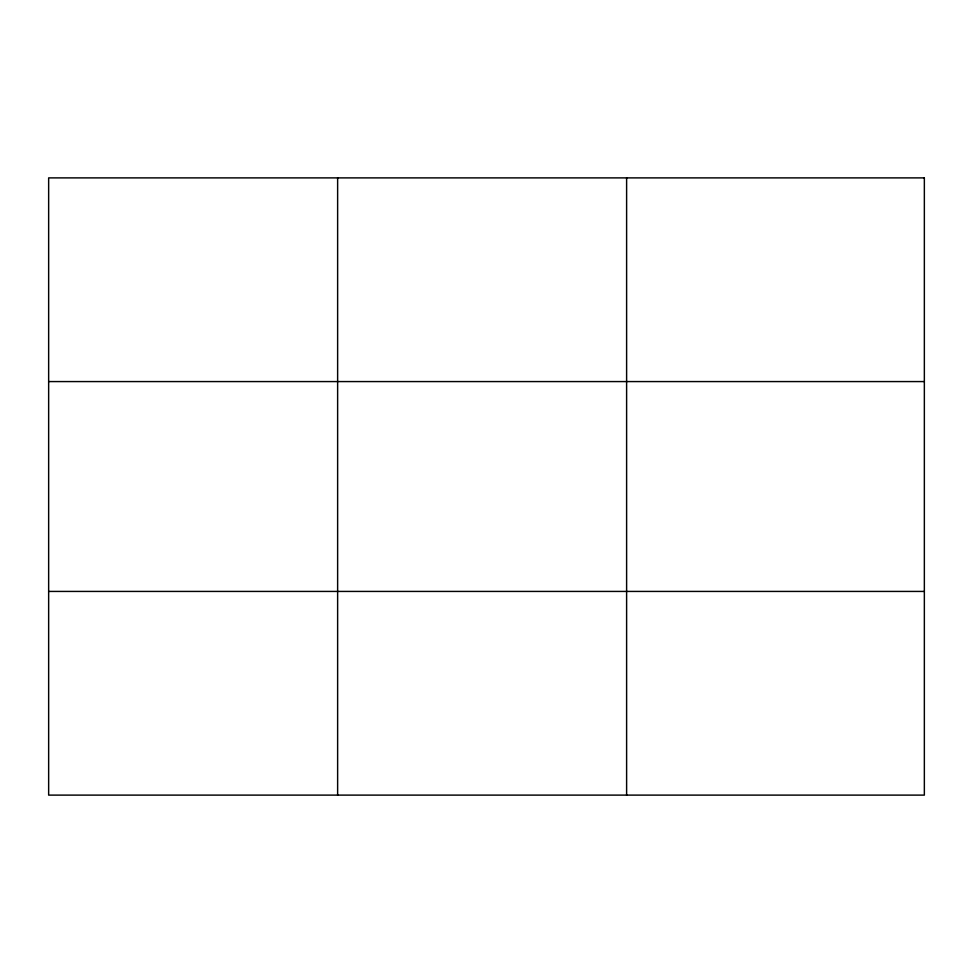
<?xml version="1.0" encoding="UTF-8"?>
<svg xmlns="http://www.w3.org/2000/svg" width="973" height="973" viewBox="0 0 973 973"><rect width="100%" height="100%" fill="white"/><g stroke="black" fill="none" stroke-linecap="round" stroke-linejoin="round"><path stroke-width="1.46" d="M337.631 177.889L337.631 795.111M626.612 177.889L626.612 795.111M48.65 381.574L924.35 381.574M48.65 591.426L924.35 591.426M924.35 177.889L924.35 795.111L48.65 795.111L48.65 177.889L924.35 177.889"/></g></svg>
